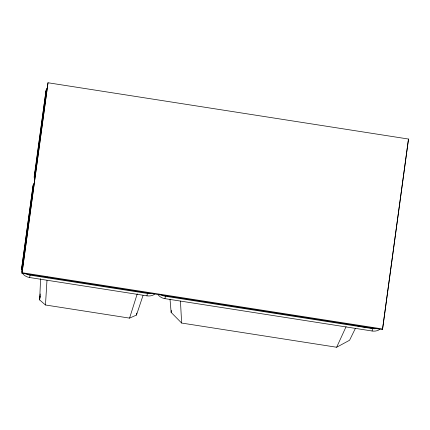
<?xml version="1.0" encoding="UTF-8"?>
<svg xmlns="http://www.w3.org/2000/svg" width="430" height="430" viewBox="0 0 430 430"><rect width="100%" height="100%" fill="white"/><g stroke="black" fill="none" stroke-linecap="round" stroke-linejoin="round"><path stroke-width="0.64" d="M143.04 295.394L136.482 315.056L129.57 318.119L45.467 304.988L39.662 299.941L40.592 278.731M45.467 304.988L46.983 280.403M39.662 299.941L40.227 293.937M21.876 272.039A9.121 6.842 10.3 0 1 21.543 269.336L33.078 185.556A9.121 6.842 10.3 0 1 34.749 182.352M34.679 178.773A7.267 5.45 10.3 0 1 34.26 177.896L46.037 90.579A9.121 6.842 10.3 0 1 47.074 88.091M21.543 269.336L33.078 185.556M46.037 90.579L34.104 177.273M21.984 273.297L48.004 82.754L408.5 139.041L382.587 328.988L382.48 329.584L21.984 273.297L48.004 82.754M39.931 297.963L40.205 295.99M136.482 315.056L136.751 313.083M355.433 328.316L349.574 340.259L336.647 347.246L181.643 323.048L171.129 312.395L171.398 310.401M382.48 329.584L408.5 139.041M154.461 294.308A9.121 6.842 10.3 0 1 146.952 295.845L29.632 277.527L30.062 275.152A9.121 6.842 10.3 0 1 26.681 274.098M146.952 295.845L147.382 293.47A9.121 6.842 10.3 0 0 150.903 293.491M379.615 329.461A9.121 6.842 10.3 0 1 372.1 330.998L164.975 298.662L165.405 296.286A9.121 6.842 10.3 0 1 161.024 294.674M372.1 330.998L372.531 328.627A9.121 6.842 10.3 0 0 377.164 328.418M129.57 318.119L137.245 293.824M336.647 347.246L346.085 326.692M44.182 104.146L45.354 103.512M357.991 326.144L376.051 328.649M22.091 272.701L382.587 328.988M30.062 275.152L147.382 293.47M165.405 296.286L372.531 328.627M23.827 253.394L24.757 254.34M47.155 277.022L48.085 277.968M170.011 299.135L171.129 312.395M180.45 301.081L181.643 323.048M45.602 92.955A9.121 6.842 10.3 0 1 46.15 91.246M22.306 269.664A9.121 6.842 10.3 0 1 21.973 266.96M29.632 277.527A9.121 6.842 10.3 0 1 22.844 273.754M35.115 176.397A7.267 5.45 10.3 0 1 34.69 175.521L34.459 174.612A7.267 5.45 10.3 0 1 34.932 171.984M32.648 187.926A9.121 6.842 10.3 0 1 32.847 187.055M164.975 298.662A9.121 6.842 10.3 0 1 158.186 294.889"/></g></svg>
